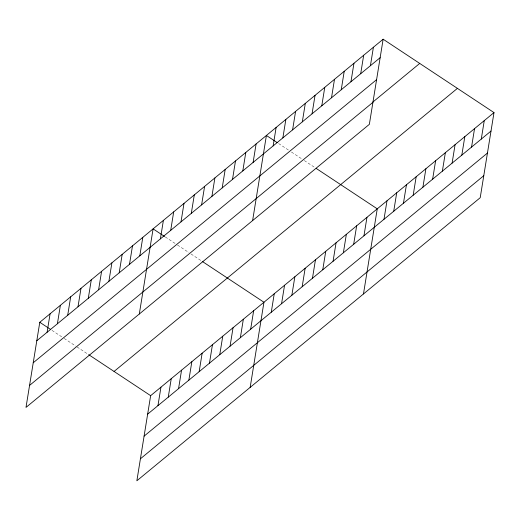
<?xml version="1.0" encoding="UTF-8"?>
<svg xmlns="http://www.w3.org/2000/svg" width="520" height="520" viewBox="0 0 520 520"><rect width="100%" height="100%" fill="white"/><g stroke="black" fill="none" stroke-linecap="round" stroke-linejoin="round"><path stroke-width="0.39" stroke-dasharray="2.6 1.95" d="M278.596 143.533L289.432 150.703M291.467 152.048L302.308 159.224M304.304 160.55L314.886 167.55M165.288 236.944L175.448 243.672M177.483 245.018L189 252.642M191.003 253.962L201.578 260.969M51.98 330.363L62.823 337.538M64.175 338.435L75.693 346.053M77.032 346.944L88.933 354.822"/><path stroke-width="0.78" d="M383.143 39.215L39.787 322.289L26 407.413L369.356 124.338L383.143 39.215L494 112.587L480.214 197.711L136.858 480.786L150.644 395.662L494 112.587M47.099 332.267L50.089 313.8M57.395 323.778L60.385 305.305M67.698 315.283L70.688 296.816M78 306.793L80.99 288.32M88.296 298.298L91.292 279.832M98.599 289.809L101.588 271.336M108.901 281.314L111.891 262.847M119.203 272.825L122.194 254.352M129.5 264.329L132.49 245.863M139.802 255.84L142.792 237.367M139.308 314.002L153.095 228.878L164.613 236.496M160.401 238.856L163.397 220.383M170.703 230.36L173.693 211.894M181.006 221.871L183.995 203.398M157.957 405.639L160.947 387.173M191.302 213.375L194.298 194.909M168.259 397.15L171.249 378.677M201.604 204.886L204.594 186.414M178.555 388.654L181.552 370.188M211.906 196.391L214.897 177.925M188.858 380.159L191.847 361.693M222.209 187.902L225.199 169.429M199.16 371.67L202.15 353.197M232.505 179.406L235.495 160.94M209.463 363.175L212.453 344.708M242.808 170.917L245.797 152.445M219.758 354.685L222.749 336.213M253.11 162.422L256.1 143.956M230.061 346.19L233.051 327.724M252.616 220.584L266.403 135.46L277.238 142.636M240.364 337.701L243.353 319.228M273.137 145.912L276.127 127.439M250.66 329.206L253.656 310.739M282.867 137.891L285.857 119.418M250.166 387.368L263.952 302.244L202.241 261.404M292.591 129.87L295.588 111.397M271.264 312.221L274.255 293.755M302.322 121.849L305.312 103.376M312.052 113.828L315.042 95.355M281.561 303.732L284.557 285.259M321.776 105.807L324.772 87.341M291.863 295.236L294.853 276.77M331.507 97.786L334.497 79.32M302.166 286.748L305.156 268.275M341.237 89.765L344.227 71.299M312.468 278.252L315.458 259.786M350.961 81.744L353.957 63.277M322.764 269.763L325.754 251.29M360.692 73.723L363.682 55.257M333.067 261.267L336.057 242.801M370.422 65.702L373.412 47.236M343.369 252.779L346.359 234.306M353.665 244.283L356.662 225.817M363.968 235.794L366.957 217.321M363.474 293.956L377.26 208.832L316.212 168.428M383.994 219.278L386.99 200.811M393.725 211.256L396.715 192.79M403.455 203.236L406.445 184.769M413.179 195.221L416.175 176.748M422.91 187.2L425.9 168.727M432.64 179.179L435.63 160.706M442.364 171.158L445.361 152.685M452.094 163.137L455.084 144.664M461.825 155.116L464.815 136.643M471.549 147.095L474.546 128.622M481.279 139.074L484.269 120.608M36.797 340.762L380.146 57.681M33.235 362.759L376.584 79.677M372.3 102.525L419.725 63.427M29.562 385.418L372.918 102.343M114.062 371.449L457.418 88.374M147.654 414.135L491.01 131.053M144.092 436.131L487.448 153.049M140.419 458.79L483.776 175.714M39.787 322.289L50.629 329.466M88.933 354.822L150.644 395.662"/></g></svg>
